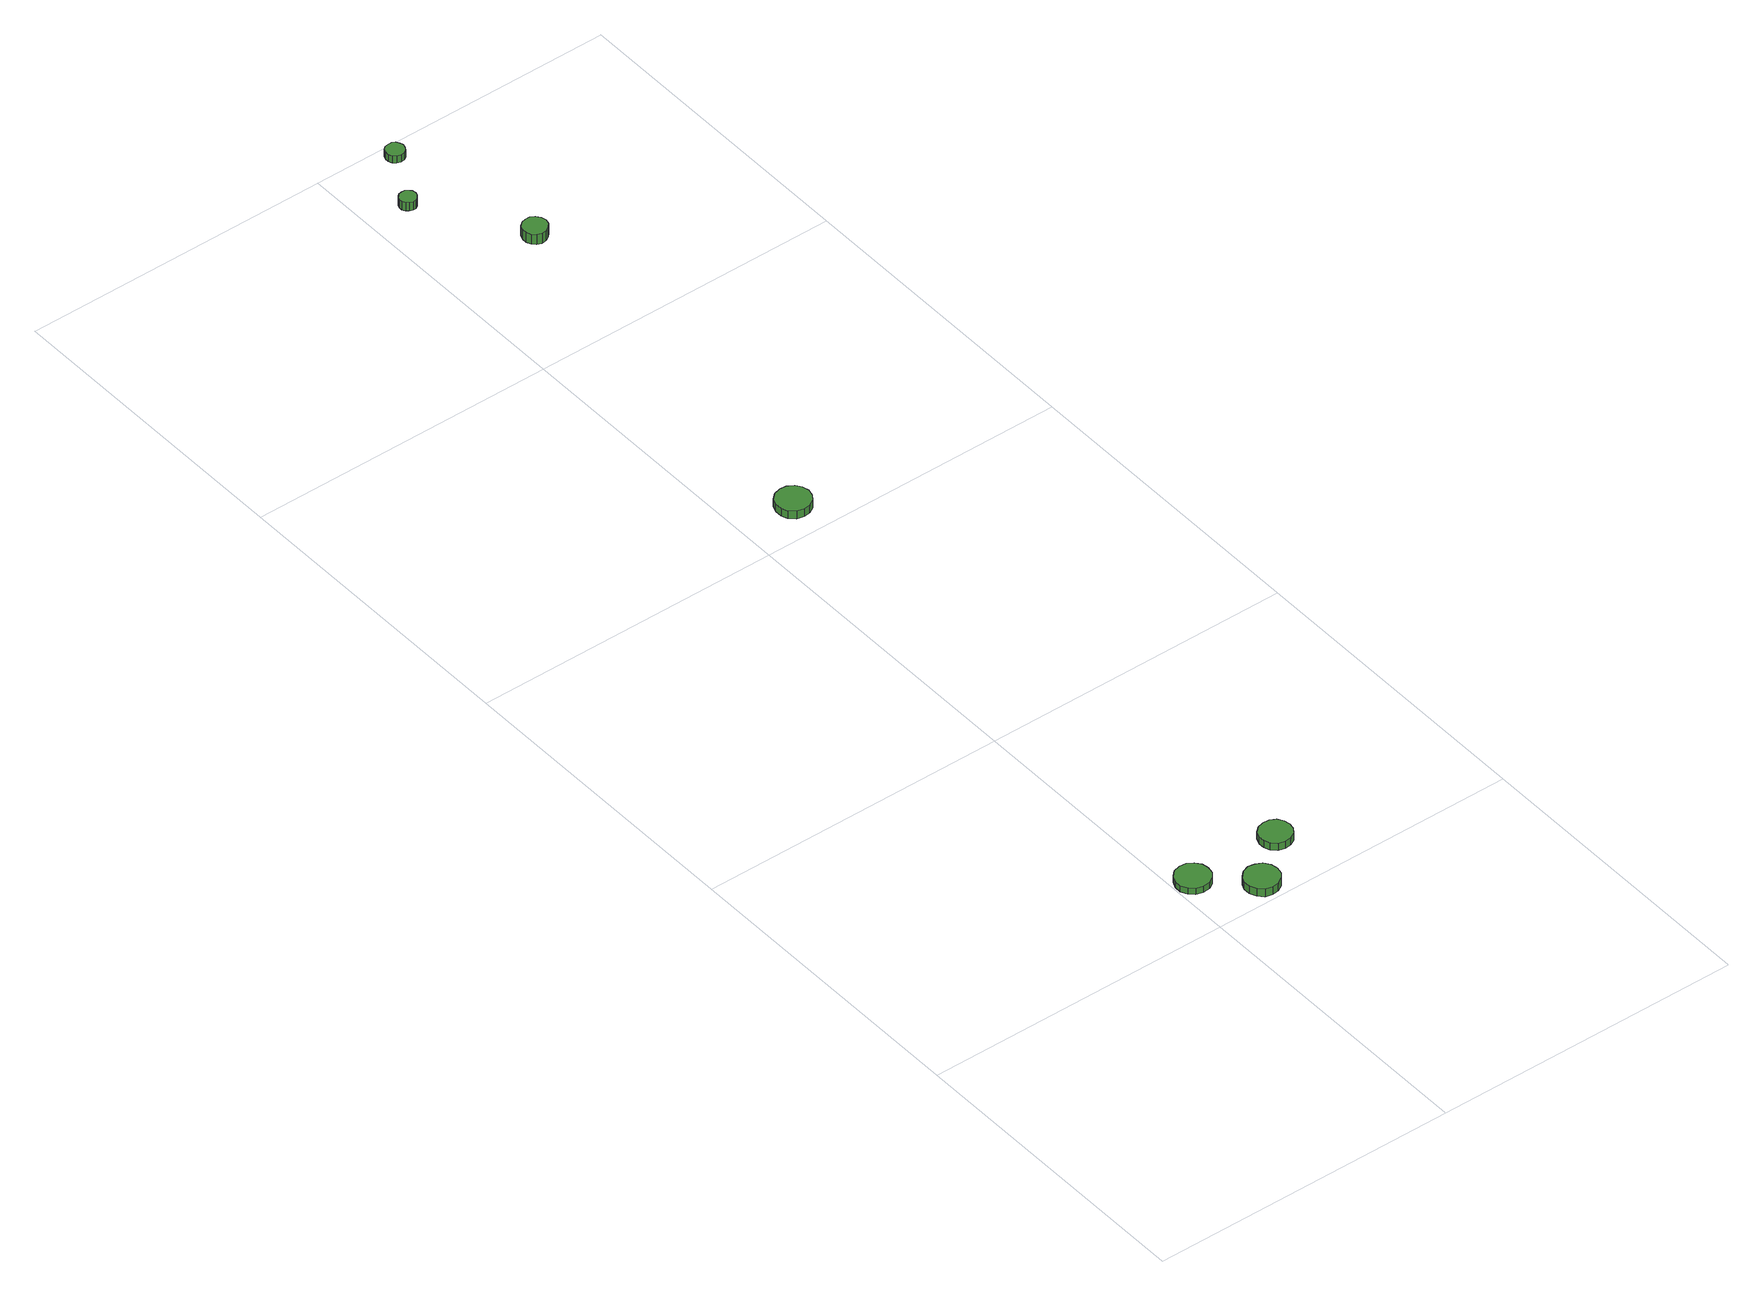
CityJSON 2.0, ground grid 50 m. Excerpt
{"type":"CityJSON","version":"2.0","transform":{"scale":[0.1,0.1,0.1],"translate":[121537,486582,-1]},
"CityObjects":{
"tree1":{"type":"SolitaryVegetationObject","attributes":{"function":"something"},"geometry":[{"type":"MultiSurface","lod":"1","boundaries":[[[0,1,2,3,4,5,6,7,8,9,10,11,12,13,14]],[[15,16,17,18,19,20,21,22,23,24,25,26,27,28,29]],[[0,29,28,1]],[[1,28,27,2]],[[2,27,26,3]],[[3,26,25,4]],[[4,25,24,5]],[[5,24,23,6]],[[6,23,22,7]],[[7,22,21,8]],[[8,21,20,9]],[[9,20,19,10]],[[10,19,18,11]],[[11,18,17,12]],[[12,17,16,13]],[[13,16,15,14]],[[14,15,29,0]]]}]},
"tree2":{"type":"SolitaryVegetationObject","attributes":{"function":"something"},"geometry":[{"type":"MultiSurface","lod":"1","boundaries":[[[30,31,32,33,34,35,36,37,38,39,40,41,42,43,44]],[[45,46,47,48,49,50,51,52,53,54,55,56,57,58,59]],[[30,59,58,31]],[[31,58,57,32]],[[32,57,56,33]],[[33,56,55,34]],[[34,55,54,35]],[[35,54,53,36]],[[36,53,52,37]],[[37,52,51,38]],[[38,51,50,39]],[[39,50,49,40]],[[40,49,48,41]],[[41,48,47,42]],[[42,47,46,43]],[[43,46,45,44]],[[44,45,59,30]]]}]},
"tree3":{"type":"SolitaryVegetationObject","attributes":{"function":"something"},"geometry":[{"type":"MultiSurface","lod":"1","boundaries":[[[60,61,62,63,64,65,66,67,68,69,70,71,72,73,74]],[[75,76,77,78,79,80,81,82,83,84,85,86,87,88,89]],[[60,89,88,61]],[[61,88,87,62]],[[62,87,86,63]],[[63,86,85,64]],[[64,85,84,65]],[[65,84,83,66]],[[66,83,82,67]],[[67,82,81,68]],[[68,81,80,69]],[[69,80,79,70]],[[70,79,78,71]],[[71,78,77,72]],[[72,77,76,73]],[[73,76,75,74]],[[74,75,89,60]]]}]},
"tree4":{"type":"SolitaryVegetationObject","attributes":{"function":"something"},"geometry":[{"type":"MultiSurface","lod":"1","boundaries":[[[90,91,92,93,94,95,96,97,98,99,100,101,102,103,104]],[[105,106,107,108,109,110,111,112,113,114,115,116,117,118,119]],[[90,119,118,91]],[[91,118,117,92]],[[92,117,116,93]],[[93,116,115,94]],[[94,115,114,95]],[[95,114,113,96]],[[96,113,112,97]],[[97,112,111,98]],[[98,111,110,99]],[[99,110,109,100]],[[100,109,108,101]],[[101,108,107,102]],[[102,107,106,103]],[[103,106,105,104]],[[104,105,119,90]]]}]},
"tree5":{"type":"SolitaryVegetationObject","attributes":{"function":"something"},"geometry":[{"type":"MultiSurface","lod":"1","boundaries":[[[120,121,122,123,124,125,126,127,128,129,130,131,132,133,134]],[[135,136,137,138,139,140,141,142,143,144,145,146,147,148,149]],[[120,149,148,121]],[[121,148,147,122]],[[122,147,146,123]],[[123,146,145,124]],[[124,145,144,125]],[[125,144,143,126]],[[126,143,142,127]],[[127,142,141,128]],[[128,141,140,129]],[[129,140,139,130]],[[130,139,138,131]],[[131,138,137,132]],[[132,137,136,133]],[[133,136,135,134]],[[134,135,149,120]]]}]},
"tree6":{"type":"SolitaryVegetationObject","attributes":{"function":"something"},"geometry":[{"type":"MultiSurface","lod":"1","boundaries":[[[150,151,152,153,154,155,156,157,158,159,160,161,162,163,164]],[[165,166,167,168,169,170,171,172,173,174,175,176,177,178,179]],[[150,179,178,151]],[[151,178,177,152]],[[152,177,176,153]],[[153,176,175,154]],[[154,175,174,155]],[[155,174,173,156]],[[156,173,172,157]],[[157,172,171,158]],[[158,171,170,159]],[[159,170,169,160]],[[160,169,168,161]],[[161,168,167,162]],[[162,167,166,163]],[[163,166,165,164]],[[164,165,179,150]]]}]},
"tree7":{"type":"SolitaryVegetationObject","attributes":{"function":"something"},"geometry":[{"type":"MultiSurface","lod":"1","boundaries":[[[180,181,182,183,184,185,186,187,188,189,190,191,192,193,194]],[[195,196,197,198,199,200,201,202,203,204,205,206,207,208,209]],[[180,209,208,181]],[[181,208,207,182]],[[182,207,206,183]],[[183,206,205,184]],[[184,205,204,185]],[[185,204,203,186]],[[186,203,202,187]],[[187,202,201,188]],[[188,201,200,189]],[[189,200,199,190]],[[190,199,198,191]],[[191,198,197,192]],[[192,197,196,193]],[[193,196,195,194]],[[194,195,209,180]]]}]}
},
"vertices":[
[57,97,19],[55,108,19],[48,117,19],[39,123,19],[27,124,19],[16,121,19],[8,113,19],[3,103,19],[3,91,19],[8,81,19],[16,73,19],[27,70,19],[39,71,19],[48,77,19],[55,86,19],[55,86,8],[48,77,8],[39,71,8],[27,70,8],[16,73,8],[8,81,8],[3,91,8],[3,103,8],[8,113,8],[16,121,8],[27,124,8],[39,123,8],[48,117,8],[55,108,8],[57,97,8],
[129,34,22],[127,45,22],[120,55,22],[110,60,22],[99,62,22],[88,58,22],[80,50,22],[75,40,22],[75,29,22],[80,18,22],[88,10,22],[99,7,22],[110,8,22],[120,14,22],[127,23,22],[127,23,8],[120,14,8],[110,8,8],[99,7,8],[88,10,8],[80,18,8],[75,29,8],[75,40,8],[80,50,8],[88,58,8],[99,62,8],[110,60,8],[120,55,8],[127,45,8],[129,34,8],
[201,97,21],[199,107,21],[193,116,21],[184,121,21],[173,122,21],[163,119,21],[155,112,21],[151,102,21],[151,92,21],[155,82,21],[163,75,21],[173,72,21],[184,73,21],[193,78,21],[199,87,21],[199,87,8],[193,78,8],[184,73,8],[173,72,8],[163,75,8],[155,82,8],[151,92,8],[151,102,8],[155,112,8],[163,119,8],[173,122,8],[184,121,8],[193,116,8],[199,107,8],[201,97,8],
[118,1059,22],[115,1070,22],[109,1079,22],[99,1085,22],[88,1086,22],[77,1083,22],[68,1075,22],[64,1065,22],[64,1053,22],[68,1043,22],[77,1035,22],[88,1032,22],[99,1033,22],[109,1039,22],[115,1048,22],[115,1048,8],[109,1039,8],[99,1033,8],[88,1032,8],[77,1035,8],[68,1043,8],[64,1053,8],[64,1065,8],[68,1075,8],[77,1083,8],[88,1086,8],[99,1085,8],[109,1079,8],[115,1070,8],[118,1059,8],
[83,1887,22],[82,1893,22],[78,1897,22],[74,1900,22],[68,1900,22],[63,1899,22],[59,1895,22],[56,1890,22],[56,1884,22],[59,1879,22],[63,1876,22],[68,1874,22],[74,1874,22],[78,1877,22],[82,1882,22],[82,1882,7],[78,1877,7],[74,1874,7],[68,1874,7],[63,1876,7],[59,1879,7],[56,1884,7],[56,1890,7],[59,1895,7],[63,1899,7],[68,1900,7],[74,1900,7],[78,1897,7],[82,1893,7],[83,1887,7],
[186,1727,25],[184,1735,25],[179,1742,25],[172,1746,25],[164,1746,25],[157,1744,25],[151,1739,25],[148,1731,25],[148,1723,25],[151,1716,25],[157,1711,25],[164,1708,25],[172,1709,25],[179,1713,25],[184,1719,25],[184,1719,7],[179,1713,7],[172,1709,7],[164,1708,7],[157,1711,7],[151,1716,7],[148,1723,7],[148,1731,7],[151,1739,7],[157,1744,7],[164,1746,7],[172,1746,7],[179,1742,7],[184,1735,7],[186,1727,7],
[134,1978,20],[132,1984,20],[129,1989,20],[124,1992,20],[118,1992,20],[112,1991,20],[107,1987,20],[105,1981,20],[105,1975,20],[107,1969,20],[112,1965,20],[118,1963,20],[124,1964,20],[129,1967,20],[132,1972,20],[132,1972,7],[129,1967,7],[124,1964,7],[118,1963,7],[112,1965,7],[107,1969,7],[105,1975,7],[105,1981,7],[107,1987,7],[112,1991,7],[118,1992,7],[124,1992,7],[129,1989,7],[132,1984,7],[134,1978,7]
]}
